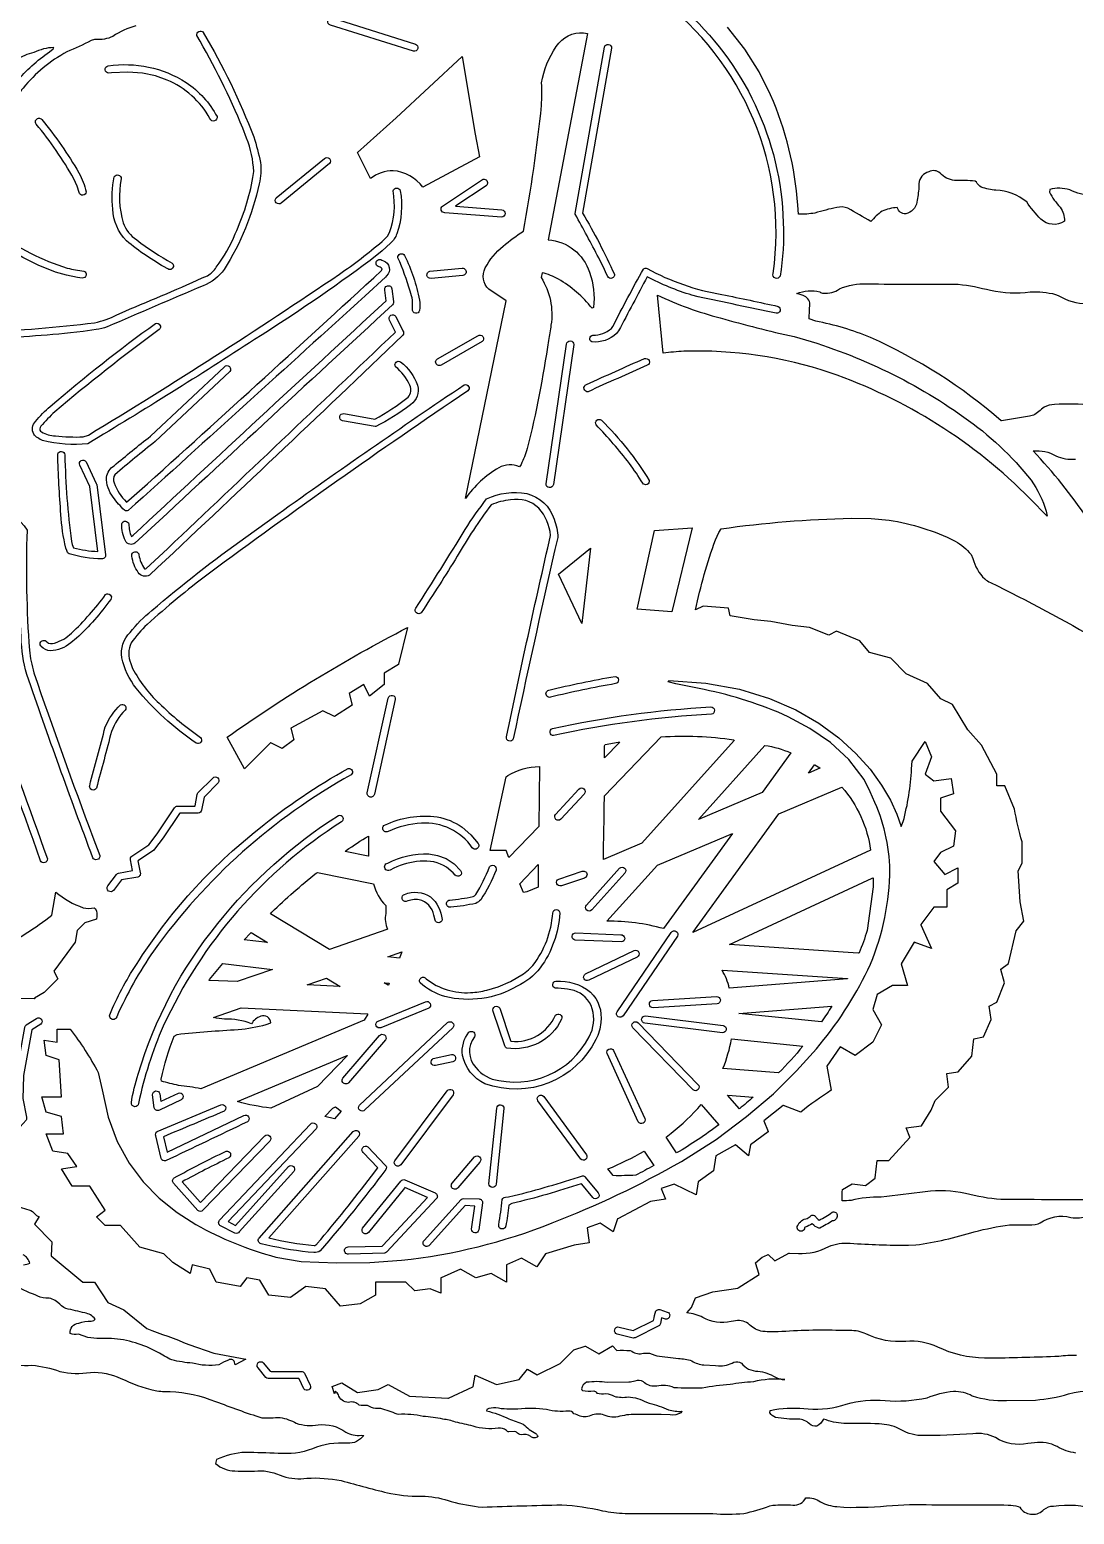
# Model space of a CAD drawing. Extents: x 1.1 to 38.4, y 1.6 to 45.1.
# Drawn here: x 20.02 to 29.03, y 1.59 to 14.4 of the extents above; entities that cross this region are included whole.
import ezdxf

# ---------------------------------------------------------------- set-up
doc = ezdxf.new("R2010")
doc.units = 0
doc.linetypes.add('0', pattern=[0])
doc.layers.add('1', color=7, linetype='0')

msp = doc.modelspace()

# ---------------------------------------------------------------- linework, layer by layer
at = {"layer": '1'}
for points in [[(25.646217, 14.589214, -0.208409), (26.518297, 12.737599, -0.05028), (26.489906, 12.277111, -0.986018), (26.430573, 12.298229, 0.275599), (25.434341, 14.680685, 0.041546), (24.967773, 14.977642, -0.822014), (25.00106, 15.029125, -0.061309)], [(23.343491, 14.276958, -0.919201), (23.328499, 14.216488), (22.612, 14.44241, -0.996588), (22.62455, 14.503796)], [(24.577858, 12.250347, 0.071907), (24.436234, 12.305004), (24.428268, 12.263195, -0.182819), (24.513786, 11.853347, -0.029195), (24.491798, 11.720654, -0.025518), (24.308689, 10.78698, -0.033581), (24.255959, 10.650066), (24.241646, 10.630795, 0.237163), (24.064346, 10.621532, 0.11433), (23.776054, 10.356197), (24.127098, 12.061993), (23.97657, 12.162365, -0.339487), (23.947144, 12.3466, -0.106973), (24.101768, 12.534496, -0.040112), (24.277275, 12.663937, 0.017771), (24.432526, 13.748857, 0.016337), (24.433029, 13.944012, -0.105806), (24.557503, 14.257427), (24.582443, 14.287167, -0.284541), (24.829605, 14.370235), (24.490448, 12.589626, -0.305245), (24.846029, 12.309565, -0.121831), (24.87957, 12.005962), (24.868309, 11.998943, 0.090574)], [(24.92556, 12.433987, 0.004304), (24.723465, 12.810116), (24.723122, 12.816006), (24.974724, 14.251568, -0.91472), (25.036461, 14.243496), (24.787064, 12.82037, -0.025523), (25.061317, 12.291882, -0.829914), (25.002968, 12.272717, 0.015683)], [(20.699158, 14.02795, -0.922674), (20.693405, 14.089931, -0.182109), (21.365746, 13.948343, -0.122168), (21.632347, 13.653194, -0.97719), (21.571762, 13.635998, 0.16734), (21.201324, 13.968441), (21.102356, 14.003506), (20.989769, 14.027431), (20.862984, 14.037365), (20.721443, 14.030361)], [(23.179085, 13.64175), (23.747452, 14.17207), (23.8591, 13.502209), (23.898003, 13.306408), (23.408714, 13.04295, 0.215787), (23.152969, 13.185705, 0.171698), (22.957062, 13.118206), (22.844147, 13.344036)], [(20.072403, 13.587704, -1), (20.120773, 13.627285, -0.039686), (20.440224, 13.168114, -0.065281), (20.504152, 13.003301, -0.87697), (20.442329, 12.999172), (20.425743, 13.05302), (20.397331, 13.115307, 0.046105)], [(22.558479, 13.290966, -0.998559), (22.602745, 13.246624), (22.186729, 12.906063, -0.93558), (22.14357, 12.951061)], [(20.805168, 13.115063, 0.116972), (20.822542, 12.736933, 0.16489), (20.939903, 12.589458, 0.041538), (21.245949, 12.389263, -1.03934), (21.200928, 12.343105, -0.048735), (20.850456, 12.581615, -0.181098), (20.732937, 12.854447, -0.078876), (20.745951, 13.131832, -0.83831)], [(23.691315, 12.878811), (24.088585, 12.84828, -0.963233), (24.086151, 12.78587), (23.597855, 12.823314, -0.741418), (23.578926, 12.880306), (23.914993, 13.104365, -1.036979), (23.954208, 13.055431), (23.693047, 12.881268)], [(20.106682, 10.969051, 0.456985), (20.117805, 10.931087, 0.109264), (20.237495, 10.897289, 0.041929), (20.478386, 10.889416), (20.522263, 10.903636, 0.012917), (22.688498, 12.293099, 0.022617), (23.056129, 12.573986), (23.102318, 12.621075), (23.121361, 12.651363, 0.128975), (23.151968, 13.011236, -0.79372), (23.213112, 13.013271, -0.12626), (23.184599, 12.640313, -0.096869), (23.12957, 12.560238), (23.056404, 12.49342), (22.954765, 12.411755, -0.018021), (21.957037, 11.728833, -0.008727), (20.517029, 10.829357, -0.089276), (20.127546, 10.857422, -0.132743), (20.050636, 10.913067, -0.31946), (20.066353, 11.022396, -0.046925), (20.194077, 11.152126, -0.021736), (21.101891, 11.867794, -0.85474), (21.13221, 11.814007, 0.017965), (20.232901, 11.104, 0.036052), (20.112919, 10.979958), (20.109667, 10.974581)], [(19.735672, 12.656078, 0.091265), (20.340601, 12.34581, 0.03411), (20.484009, 12.319438, -0.874436), (20.470024, 12.25906), (20.428589, 12.264187), (20.333084, 12.283077), (20.239746, 12.310177, -0.079741), (19.697495, 12.607175, -0.86152)], [(23.379692, 11.979244, -0.92953), (23.31823, 11.989742, 0.111967), (23.299561, 12.145168, 0.032861), (23.193008, 12.433544, -0.836516), (23.251198, 12.453548, -0.062236), (23.379377, 12.069913, -0.055482)], [(20.737556, 10.367886, -0.176931), (20.678253, 10.541058, -0.211717), (20.744324, 10.639615, -0.009873), (21.058571, 10.894176), (21.696472, 11.494548, -0.954572), (21.742546, 11.452389), (21.100121, 10.847439, 0.017563), (20.752151, 10.561825, 0.25874), (20.744789, 10.491528, 0.120937), (20.851601, 10.326519), (20.89599, 10.361778, 0.002869), (23.051058, 12.323814), (23.054853, 12.331628), (23.057198, 12.339993, 0.169018), (23.021873, 12.360119, -1.055815), (23.05423, 12.41502), (23.069122, 12.408778, -0.563211), (23.095467, 12.279125), (23.084616, 12.267436), (22.909752, 12.105205, -0.000594), (20.866608, 10.25256, -0.275841), (20.834633, 10.255337, -0.054001)], [(23.468079, 12.31834), (23.74794, 12.344035, -1.004786), (23.753296, 12.28175), (23.478806, 12.256787, -0.955901)], [(25.729721, 12.111843, -0.048559), (25.344124, 12.270306, 0.001657), (25.097301, 11.803073), (25.078667, 11.779949, -0.210901), (24.866316, 11.707607, -0.737277), (24.875015, 11.76672, 0.185257), (25.035019, 11.82481), (25.047966, 11.8419, -0.009999), (25.311127, 12.336818, -0.269312), (25.34269, 12.342022, 0.085325), (25.98793, 12.117886, -0.005198), (26.475006, 12.014356, -0.846491), (26.455641, 11.955857, 0.000601), (25.782652, 12.097384)], [(23.090704, 12.061768), (23.080391, 12.154888, -1.030208), (23.141777, 12.167721), (23.154121, 12.057232, -0.229379), (23.147537, 12.029374, 0.000379), (20.923943, 9.971112, -0.467932), (20.843658, 9.990871, -0.12801), (20.810089, 10.138561, -0.79317), (20.871185, 10.135571, 0.081472), (20.893173, 10.028301), (20.909166, 10.041689, -0.000836)], [(28.076385, 11.059536, -0.073978), (28.655373, 10.513951, -0.086023), (28.786629, 10.247066), (28.793724, 10.205379), (28.648628, 10.353924, 0.114245), (26.922535, 11.44242, 0.089019), (25.660522, 11.627776, 0.021328), (25.482224, 11.610424), (25.431786, 12.111843, 0.04641), (25.972794, 11.915462, 0.014952), (26.611862, 11.75404, -0.088486)], [(20.897697, 9.859951, -1.041751), (20.959236, 9.870846, 0.122189), (21.008139, 9.749766, 0.396299), (21.020645, 9.752329), (21.204954, 9.923699, 0.000778), (23.172836, 11.793127), (23.121643, 11.895535, -0.982305), (23.174988, 11.928249), (23.236931, 11.804745, -0.325712), (23.235867, 11.766638, -0.003042), (21.049948, 9.696138, -0.414307), (20.953445, 9.718227, -0.126481)], [(23.883247, 11.761517, -0.989879), (23.91967, 11.710552), (23.565834, 11.508175, -1.010837), (23.534836, 11.562405)], [(24.647926, 11.688656, -0.964549), (24.71032, 11.684841), (24.534286, 10.476376, -0.966829), (24.472328, 10.48428)], [(22.716118, 11.027752, -0.986995), (22.727295, 11.089245), (22.992897, 11.040951, 0.042085), (23.282627, 11.232777, 0.294059), (23.297295, 11.333599, 0.11666), (23.171928, 11.494122, -0.796104), (23.216042, 11.536098, -0.13897), (23.362806, 11.334183, -0.313048), (23.302223, 11.165966, -0.04459), (23.001457, 10.977184), (22.996719, 10.977032)], [(25.320984, 11.56457, -0.964662), (25.343925, 11.506495, 0.00529), (24.835846, 11.278697, -0.945463), (24.820229, 11.339549, -0.007041)], [(21.133377, 8.589703, 0.04211), (21.491119, 8.294139, -0.844027), (21.452324, 8.246273, -0.072444), (20.934584, 8.719059, -0.10818), (20.811005, 8.982228, -0.234029), (20.881834, 9.20178, -0.049262), (21.06884, 9.389858, -0.022129), (21.881166, 10.023987), (22.156139, 10.221984, -0.006335), (23.76561, 11.33884, -0.83826), (23.795631, 11.285126, 0.010565), (21.554884, 9.704461, 0.019706), (21.029745, 9.270365, 0.054424), (20.892275, 9.109875, 0.216938), (20.887405, 8.933102), (20.904167, 8.89082, 0.082865)], [(25.190048, 10.658779, 0.028948), (24.903084, 10.992321, -0.823927), (24.948921, 11.033108, -0.059131), (25.362143, 10.512077, -0.809261), (25.305611, 10.488811, 0.02689)], [(20.603958, 9.900616), (20.534035, 10.460064), (20.448288, 10.643795, -0.928625), (20.50267, 10.674252), (20.590706, 10.486416, -0.058638), (20.594574, 10.477047), (20.67071, 9.870556, -0.459745), (20.638809, 9.83543, -0.066104), (20.356564, 9.879173, -0.190781), (20.335266, 9.907024), (20.32724, 9.929272, -0.040151), (20.285797, 10.218959, -0.013391), (20.258018, 10.739407, -0.876883), (20.319679, 10.733243, 0.029183), (20.376883, 9.986832), (20.384026, 9.958944), (20.392761, 9.931515, 0.058037)], [(24.53997, 10.178844, -0.07731), (24.57383, 10.021053), (24.54826, 9.917381, 0.004408), (24.18856, 8.281658, -0.872247), (24.129, 8.298755, -0.00486), (24.510498, 10.038357, 0.16006), (24.409079, 10.273057, 0.237554), (24.16494, 10.345268, 0.075274), (23.99633, 10.302456, 0.027995), (23.70491, 9.858807, -0.009684), (23.392586, 9.369167, -0.823928), (23.346558, 9.409725, 0.007911), (23.773155, 10.089596, -0.021345), (23.958481, 10.353756, -0.15636), (24.304749, 10.399506, -0.262419)], [(19.928207, 10.074444, 0.306514), (19.605875, 10.18021, 0.096102), (19.391663, 10.086147, 0.036936), (19.55056, 8.899323, 0.046204), (19.609818, 8.743694), (19.678236, 8.57568, -0.007035), (20.169067, 7.247341, -0.826407), (20.109886, 7.231013, 0.009757), (19.566101, 8.68713, -0.077043), (19.465446, 8.994411, -0.033832), (19.329727, 10.112219, -0.158931), (19.33979, 10.12875, -0.149982), (19.709316, 10.253486, -0.258245), (19.99337, 10.083125, 0.026142), (20.013517, 9.048028, 0.03957), (20.052055, 8.853646, 0.007463), (20.562296, 7.432958), (20.620476, 7.27438, -0.854443), (20.561445, 7.2562, -0.00723), (19.99161, 8.83864, -0.063525), (19.942406, 9.158747, -0.023315), (19.930771, 10.070019)], [(20.116531, 9.078289, -1.117793), (20.163841, 9.118999, 0.279391), (20.231613, 9.109554, 0.122503), (20.376717, 9.195324, 0.04616), (20.671326, 9.528042, -0.825257), (20.716438, 9.486416, -0.049297), (20.419846, 9.150036), (20.371613, 9.111446, -0.162773), (20.193684, 9.043025, -0.19102)], [(22.772293, 8.674953), (22.797371, 8.574581), (22.646828, 8.474224), (22.546402, 8.524364), (22.270508, 8.373791), (22.295456, 8.273418), (22.195038, 8.198345), (22.095665, 8.248028), (22.094223, 8.247753), (21.870522, 8.024075), (21.868477, 8.023693), (21.719305, 8.297206, -0.03509), (23.275816, 9.242503), (23.19902, 8.926739), (23.197807, 8.925213), (23.073608, 8.850719), (23.073357, 8.750347), (22.948006, 8.649929), (22.897751, 8.750179)], [(25.83519, 8.707302), (25.591072, 8.757), (25.523743, 8.773602), (25.529205, 8.786358), (25.851158, 8.762875), (26.140465, 8.709957), (26.398476, 8.632046), (26.626549, 8.533459), (26.826019, 8.418591), (26.99823, 8.291805), (27.144539, 8.157452), (27.266289, 8.019924), (27.364845, 7.883556), (27.441536, 7.752728), (27.497711, 7.631832), (27.534462, 7.52615), (27.552025, 7.5686, 0.053934), (27.625248, 8.022719), (27.62854, 8.090588), (27.741394, 8.25993), (27.797829, 8.128399), (27.741531, 7.977993), (27.816513, 7.921444), (27.966698, 7.94006), (27.967354, 7.939236), (27.985954, 7.809032), (27.985458, 7.808193), (27.873856, 7.771008), (27.873154, 7.770336), (27.873154, 7.658749), (27.87352, 7.657391), (28.004837, 7.488308), (27.985924, 7.356777), (27.873123, 7.30032), (27.816719, 7.225094), (27.910774, 7.112209), (28.023666, 7.168652), (28.023674, 7.036968), (27.929657, 6.980541), (27.929596, 6.830181), (27.816933, 6.829983), (27.704147, 6.679897), (27.704506, 6.677914), (27.797485, 6.473354), (27.797012, 6.47279), (27.648209, 6.528606), (27.646858, 6.528103), (27.535271, 6.342098), (27.534637, 6.340145), (27.590614, 6.152569), (27.459007, 6.152477), (27.327454, 6.077221), (27.289871, 5.945568), (27.365105, 5.8139), (27.289848, 5.663357), (27.139351, 5.550503), (27.007683, 5.625713), (26.894829, 5.45657), (26.932281, 5.249783, 0.024917), (26.667969, 5.061626), (26.519157, 5.117413), (26.517563, 5.117062), (26.350159, 4.986874), (26.349182, 4.985668), (26.386368, 4.892696), (26.386299, 4.891628), (26.236122, 4.778851), (26.217224, 4.685024), (26.10437, 4.778973), (25.935097, 4.684917), (25.916275, 4.553265), (25.784576, 4.459148), (25.765762, 4.346294), (25.577751, 4.440258), (25.464867, 4.402767), (25.502235, 4.308849), (25.371063, 4.289867), (25.089684, 4.139965), (25.088158, 4.138668), (25.050972, 4.027081), (25.050293, 4.026699), (24.937515, 4.101528), (24.824982, 4.063763), (24.843605, 3.932262), (24.713837, 3.913738), (24.467422, 3.838207), (24.392166, 3.725338), (24.260468, 3.800579), (24.128784, 3.744152), (24.128754, 3.593716), (23.997208, 3.668774), (23.865601, 3.631313), (23.734024, 3.706264), (23.732361, 3.705929), (23.564987, 3.631557), (23.56427, 3.630474), (23.56427, 3.500271), (23.56385, 3.499691), (23.470863, 3.536907), (23.33831, 3.518536), (23.26284, 3.593624), (22.999794, 3.593517), (22.999756, 3.480694), (22.868073, 3.405453), (22.69873, 3.386623), (22.567032, 3.537151), (22.397751, 3.555965), (22.26609, 3.462002), (22.078125, 3.480694), (22.002739, 3.612087), (21.890045, 3.631161), (21.889267, 3.630749), (21.833473, 3.556347), (21.832138, 3.556179), (21.627548, 3.59338), (21.626007, 3.594051), (21.569351, 3.7066), (21.419212, 3.743984), (21.400269, 3.668957), (21.249863, 3.762997), (21.174606, 3.838223), (20.967651, 3.89468), (20.798317, 4.082821), (20.666634, 4.082836), (20.591393, 4.158031), (20.666496, 4.214458), (20.535179, 4.421062), (20.533539, 4.42152), (20.384842, 4.42152), (20.383682, 4.422619), (20.290688, 4.571392), (20.291016, 4.572155), (20.421227, 4.59074), (20.421654, 4.591351), (20.346313, 4.703808), (20.214897, 4.722897), (20.158768, 4.873119), (20.309074, 4.873211), (20.29023, 5.023647), (20.158562, 5.061275), (20.120934, 5.192974), (20.290245, 5.192974), (20.271477, 5.512676), (20.158691, 5.550442), (20.139786, 5.681942), (20.252342, 5.663403), (20.252647, 5.775845), (20.253357, 5.776287), (20.36496, 5.776272), (20.366104, 5.7756, -0.04471), (20.607727, 5.401638), (20.641747, 5.253521), (20.692963, 5.01733), (20.771194, 4.807339), (20.8731, 4.621807), (20.995354, 4.459042), (21.134605, 4.317242), (21.287521, 4.194729), (21.450752, 4.089764, 0.061683), (22.140106, 3.810558), (22.359245, 3.772945), (22.662605, 3.76025), (22.950043, 3.764339), (23.222992, 3.783855, 0.069919), (24.524139, 4.10554, 0.036985), (25.639252, 4.635052), (25.937767, 4.82597), (26.201637, 5.022121), (26.432663, 5.220058), (26.632652, 5.416286), (26.803398, 5.607388, 0.063279), (27.248331, 6.290224, 0.097229), (27.437174, 7.105143, 0.105762), (27.308662, 7.734234), (27.268837, 7.826107), (27.216385, 7.930569), (27.083832, 8.103848), (26.925446, 8.250484), (26.748405, 8.372906), (26.559921, 8.473553, 0.055915)], [(24.508774, 8.641689, -1.000626), (24.493835, 8.702374, -0.019203), (25.067581, 8.820982, -0.876765), (25.070129, 8.75906, 0.017125)], [(23.170563, 8.621136), (22.990067, 7.804012, -0.99052), (22.928909, 7.816891), (23.109428, 8.633999, -0.970166)], [(20.721848, 8.347378, -0.003995), (20.591568, 7.856609, -0.85463), (20.533831, 7.878428, -0.000717), (20.668625, 8.385494, -0.104589), (20.79998, 8.576733, -0.8396), (20.839012, 8.529125, 0.10559)], [(25.891495, 8.55763, -0.937522), (25.898117, 8.495586, 0.040375), (24.536003, 8.310557, -0.81641), (24.525932, 8.370999, -0.040838)], [(26.093666, 8.268887), (25.297745, 7.38081), (24.967239, 7.241344), (24.965601, 7.2458, 0.001335), (24.974962, 7.79147), (25.463036, 8.299892, -0.053479), (26.090607, 8.274639)], [(25.107941, 8.255016), (24.976669, 8.118252), (24.976868, 8.223003), (24.982025, 8.23283, -0.022235)], [(26.583282, 8.161648), (26.334778, 7.818447), (25.78656, 7.587109), (25.78511, 7.587383), (26.357994, 8.226559, -0.064792)], [(20.739716, 6.974895, -0.993756), (20.689964, 7.012707), (20.765228, 7.113064, -0.16138), (20.781555, 7.12434), (20.903732, 7.144909), (20.885048, 7.238628, -0.297595), (20.897652, 7.270382), (21.044113, 7.368038), (21.115753, 7.463345), (21.265457, 7.687862, -0.247908), (21.290764, 7.702587), (21.441154, 7.702618), (21.442558, 7.705303), (21.461952, 7.802242, -0.123081), (21.468239, 7.816219), (21.594872, 7.943157, -0.972472), (21.642555, 7.902706), (21.523239, 7.783108), (21.521187, 7.77972), (21.498672, 7.667126, -0.341378), (21.471169, 7.640316), (21.311951, 7.640118), (21.307388, 7.638088), (21.167427, 7.428158), (21.093231, 7.329159), (21.0868, 7.321697), (20.954651, 7.233288), (20.9505, 7.230068), (20.970695, 7.129131, -0.424585), (20.948868, 7.08923), (20.807663, 7.065456)], [(20.766861, 5.88377, -1.004192), (20.706337, 5.900188, -0.046605), (20.936481, 6.334798, -0.084442), (21.992323, 7.506403, -0.04287), (22.763702, 8.02743, -0.797148), (22.789474, 7.972225, 0.110771), (21.084909, 6.451037, 0.046215)], [(24.407967, 7.52586), (24.151512, 7.258739), (24.126595, 7.318935), (23.989304, 7.318966), (24.125999, 7.953976), (24.140976, 7.966259, -0.131102), (24.414162, 8.043209)], [(24.754501, 7.849346, -0.98426), (24.799759, 7.80624), (24.598625, 7.588389, -0.946181), (24.55249, 7.630428)], [(26.480209, 7.63554), (27.024315, 7.86517, -0.145572), (27.271729, 7.321301), (25.737976, 6.610561)], [(20.955803, 5.136211, -0.982755), (20.893417, 5.14082, -0.041062), (20.953276, 5.389608, -0.099542), (21.638935, 6.687981, -0.082969), (22.681229, 7.62225, -0.835176), (22.707092, 7.566449, 0.144686), (21.168697, 5.801876, 0.054068)], [(23.108246, 7.48341, -1.016982), (23.07856, 7.538418, -0.144848), (23.531603, 7.609006, -0.110092), (23.746178, 7.520275), (23.823601, 7.453487), (23.885674, 7.378201, -0.975014), (23.834953, 7.341717, 0.268858), (23.396149, 7.553533, 0.101104)], [(22.747635, 7.318645, -0.019898), (22.938698, 7.443996), (22.938698, 7.27), (22.936264, 7.269955), (22.737946, 7.309628)], [(26.080025, 7.466656), (25.484566, 6.644375, 0.073658), (24.99691, 6.707928), (25.431725, 7.19305)], [(23.157509, 7.166088), (23.124969, 7.150035, -1.192289), (23.105438, 7.210217, -0.124717), (23.459366, 7.289165), (23.534637, 7.276745), (23.608551, 7.249081), (23.678711, 7.203152), (23.734451, 7.14642, -0.960759), (23.686737, 7.106106), (23.670204, 7.125179), (23.612404, 7.17445, 0.174678), (23.383749, 7.22548, 0.097165)], [(23.648857, 6.829601, -1.039032), (23.639984, 6.891552, 0.026509), (23.841423, 6.920956), (23.853966, 6.926403), (23.865059, 6.939129, 0.047728), (23.983231, 7.176891, -0.899949), (24.039368, 7.150204, -0.062418), (23.907137, 6.894012, -0.086911), (23.865486, 6.862804, -0.033114)], [(22.498779, 7.127941), (22.98204, 7.031292, 0.135437), (23.088753, 6.843792), (23.088753, 6.775616, 0.158263), (23.102867, 6.639233), (23.097771, 6.636181), (22.602547, 6.463924), (22.093361, 6.772411), (22.1045, 6.787121, -0.021452), (22.487434, 7.122676)], [(24.78257, 7.139828, -1.016771), (24.803345, 7.080883), (24.603088, 7.01414, -0.946902), (24.580544, 7.072353)], [(25.105377, 7.166546, -0.960269), (25.1502, 7.123074), (24.866158, 6.80563, -0.991705), (24.820419, 6.848217)], [(27.165039, 6.433025), (26.053711, 6.508816), (27.285362, 7.079571), (27.292656, 7.082027), (27.292938, 7.005657), (27.24115, 6.627895, -0.02032), (27.17247, 6.434719)], [(23.377106, 6.894253, 0.123897), (23.264336, 6.879622, -0.930636), (23.250717, 6.940594, -0.242104), (23.475159, 6.919323, -0.198408), (23.574013, 6.722652, -0.799627), (23.513229, 6.717815), (23.503494, 6.760784, 0.298914)], [(24.528877, 6.778988, -0.941101), (24.591255, 6.779003, -0.140738), (24.420816, 6.305579, -0.119825), (24.221535, 6.148876, -0.197979), (23.597326, 6.058925, -0.105465), (23.383781, 6.176083, -0.990003), (23.436905, 6.211361, 0.187133), (23.820307, 6.092988, 0.052753), (23.961029, 6.1134), (24.058907, 6.143398), (24.164154, 6.189312), (24.276535, 6.253292), (24.319649, 6.287777), (24.357803, 6.327251, 0.147591)], [(25.117065, 6.591717, -0.969565), (25.12188, 6.529278), (24.723732, 6.545938, -0.977614), (24.728424, 6.608273)], [(25.55162, 6.611874, -0.922669), (25.60508, 6.579906), (25.135353, 5.891552, -0.962213), (25.08374, 5.926693)], [(25.256836, 6.398678), (24.840324, 6.198758, -0.96305), (24.81115, 6.253963), (25.232285, 6.456126, -0.967414)], [(21.683311, 6.342832), (22.109955, 6.292309), (21.807381, 6.186993), (21.563683, 6.198315), (21.567406, 6.204449, -0.009674)], [(27.071236, 6.2113), (26.05188, 6.132, 0.087494), (25.989456, 6.285076), (25.992851, 6.28735), (27.072464, 6.213665)], [(24.94281, 5.834713, -0.111376), (24.900436, 5.687298, -0.382299), (23.943079, 5.306427, -0.236482), (23.750446, 5.550446, -0.203513), (23.805847, 5.750317, -0.866938), (23.852821, 5.709927, 0.368573), (23.865456, 5.446087, 0.198111), (24.064049, 5.333711, 0.361505), (24.868195, 5.769711, 0.199436), (24.846968, 6.008199, 0.230495), (24.656349, 6.120772, 0.038431), (24.549042, 6.130992, -0.766556), (24.554924, 6.191051, -0.186885), (24.853695, 6.097338, -0.2426)], [(25.390259, 6.024593), (25.94194, 6.058055, -0.96369), (25.947983, 5.995876), (25.395905, 5.962353, -0.98088)], [(22.009865, 5.889431, 0.18506), (21.93045, 5.823925, 0.093658), (21.698166, 5.86411, -0.027028), (21.60199, 5.877178), (21.839455, 5.959835), (22.931274, 5.908566), (22.934822, 5.907085), (22.901657, 5.854855), (21.492432, 5.26231, 0.016657), (21.300072, 5.292004, -0.020502), (21.152771, 5.329082), (21.15107, 5.346661, -0.047816), (21.263206, 5.715954), (21.288506, 5.731869, -0.013694), (21.814526, 5.773845, 0.037227), (22.05732, 5.816525), (22.095528, 5.831539, 0.52462)], [(23.021996, 5.847103), (23.431236, 6.014126, -0.936299), (23.458549, 5.958065), (23.045815, 5.789333, -0.977542)], [(24.071342, 5.957134), (24.164505, 5.678493), (24.168556, 5.672023, 0.323553), (24.552807, 5.896932, -0.863812), (24.605423, 5.864452, -0.3349), (24.131931, 5.613891, -0.167253), (24.114189, 5.631939), (24.014572, 5.930569, -0.984065)], [(26.847748, 5.841183), (26.133484, 5.912594), (26.936707, 5.974834, -0.012616)], [(19.93428, 4.933025), (19.905756, 4.803097, -0.946093), (19.844162, 4.813122), (19.873817, 4.949108), (19.875666, 4.957656, -0.054579), (19.924873, 5.018703), (19.893646, 5.171093, -0.00478), (19.899696, 5.376979), (19.974487, 5.789974, -0.212883), (19.98674, 5.814129), (20.074295, 5.869227, -0.96601), (20.111366, 5.818935), (20.03447, 5.770519), (19.963005, 5.377483), (19.962006, 5.369915), (19.956001, 5.177685), (19.988785, 5.018215, -0.216569), (19.984528, 4.992428), (19.935249, 4.935406)], [(22.908325, 5.081066, -0.986335), (22.860474, 5.121548), (23.622192, 5.833385, -0.955382), (23.666031, 5.788937)], [(25.741226, 5.25198), (25.221161, 5.788373, -0.979289), (25.265121, 5.832806), (25.780663, 5.300671, -0.980745)], [(25.993828, 5.745541), (25.323105, 5.829128, -0.989064), (25.330162, 5.891216), (25.9991, 5.807599, -0.919437)], [(22.766685, 5.314831, -1.005938), (22.719162, 5.355419), (23.035042, 5.721188, -0.94758), (23.086029, 5.685146)], [(26.476532, 5.398998), (25.997726, 5.437557, 0.050309), (26.071312, 5.692623), (26.687172, 5.631008, -0.024879)], [(22.75808, 5.549862), (22.499725, 5.282497), (22.096336, 5.095211, -0.039145), (21.810249, 5.15176), (22.75621, 5.549496)], [(23.655342, 5.557659, -0.962662), (23.66655, 5.496227), (23.516747, 5.462916, -0.930391), (23.498413, 5.522503)], [(24.997635, 5.565685, -0.934098), (25.054352, 5.591625), (25.32235, 5.005567, -0.926345), (25.267143, 4.97662)], [(23.217247, 4.606762, -0.912475), (23.165489, 4.641323), (23.617874, 5.245068, -0.974703), (23.669228, 5.209484)], [(21.076866, 5.210201, -0.952799), (21.138802, 5.218029), (21.146957, 5.15382), (21.151436, 5.155285), (21.298744, 5.225506, -0.943432), (21.322113, 5.167629), (21.135078, 5.078197, -0.482363), (21.091003, 5.099377)], [(21.103775, 4.855053, -0.365889), (21.117218, 4.893993), (21.664619, 5.124324, -0.928253), (21.692965, 5.068814, -0.000704), (21.169703, 4.848531), (21.202293, 4.715054), (21.863945, 5.031734, -0.928436), (21.894939, 4.977676, -0.001617), (21.187393, 4.639645, -0.380105), (21.151405, 4.660397)], [(24.400658, 5.159298, -0.955366), (24.451019, 5.196209), (24.819862, 4.693127, -0.902596), (24.771004, 4.654705)], [(25.549942, 4.879726, 0.056706), (25.808891, 5.127026), (25.962578, 4.952389, -0.029501), (25.597214, 4.70863), (25.506332, 4.846188)], [(26.039932, 5.208355), (26.25914, 5.190701, -0.012085), (26.140747, 5.090618), (26.03727, 5.208187)], [(24.107796, 5.092129), (24.04097, 4.439846, -0.946508), (23.97863, 4.44276), (24.045326, 5.095028, -0.988261)], [(21.663567, 4.0798, -0.478898), (21.653358, 4.127438), (22.438927, 4.9568, -0.971639), (22.487839, 4.917858), (21.72905, 4.116573), (21.729607, 4.11581), (21.791031, 4.083706), (22.248093, 4.590466, -0.96179), (22.294495, 4.548641), (21.824425, 4.02705, -0.340457), (21.787354, 4.015377)], [(22.012604, 3.924984, -0.541601), (21.994797, 3.974224), (22.807404, 4.89349, -0.93406), (22.854744, 4.852871), (22.079132, 3.975399, 0.035588), (22.470091, 3.909101, 0.2189), (22.497658, 3.927181, 0.013315), (22.964722, 4.507577), (23.020439, 4.58012), (22.893661, 4.712444, -0.975406), (22.934082, 4.760235), (23.08416, 4.603971, -0.347277), (23.089424, 4.565502, -0.016888), (22.52282, 3.864819, -0.212914), (22.467369, 3.848843), (22.419853, 3.851803, -0.029085)], [(21.25753, 4.447277, -0.444138), (21.262009, 4.493465, -0.010363), (21.71048, 4.724316, -0.881821), (21.73381, 4.666835, 0.007817), (21.330584, 4.459316), (21.486816, 4.284481), (21.489861, 4.282284), (22.043777, 4.85548, -0.954743), (22.088028, 4.811413), (21.51088, 4.214092, -0.404556), (21.467468, 4.212612)], [(23.709373, 4.40704, -1.019278), (23.660988, 4.446636), (23.854691, 4.673824, -0.973412), (23.899506, 4.63023)], [(25.003578, 4.570324, 0.03424), (25.316879, 4.724636), (25.399796, 4.599133, -0.004714), (25.244484, 4.516247, -0.018996), (25.050896, 4.512966)], [(24.124496, 4.078503, -1.005783), (24.062881, 4.089016, 0.017836), (24.092773, 4.306316, -0.298674), (24.120094, 4.326962), (24.147011, 4.329937), (24.196846, 4.339994, 0.014649), (24.786407, 4.510615, -0.211116), (24.809723, 4.500637), (24.921646, 4.365064, -0.974955), (24.874557, 4.324032), (24.778717, 4.44009), (24.773666, 4.442318, -0.021176), (24.176468, 4.271954), (24.150398, 4.256603, -0.014608)], [(22.767586, 3.834972, -1.040649), (22.763077, 3.897381), (23.057693, 3.905376), (23.062317, 3.90852), (23.449364, 4.32362), (23.254059, 4.409191), (23.250305, 4.406063), (22.938347, 4.021633, -0.92972), (22.887863, 4.058193), (23.218887, 4.466503, -0.321008), (23.253593, 4.477474), (23.514458, 4.363293, -0.487379), (23.527328, 4.315807), (23.095627, 3.852612, -0.172579), (23.076866, 3.843487)], [(23.856995, 4.25024), (23.774574, 4.253704), (23.465088, 3.912747, -1.022031), (23.418488, 3.954372), (23.73806, 4.306469, -0.188626), (23.758202, 4.316647), (23.89299, 4.311261, -0.429016), (23.924294, 4.278423), (23.89045, 4.045834, -0.947293), (23.828255, 4.051128)], [(26.983864, 4.167782, -0.414863), (26.942535, 4.122585, -0.02222), (26.832232, 4.060111), (26.82411, 4.059946, -0.100832), (26.768005, 4.096004, -0.03602), (26.70694, 4.068813), (26.702087, 4.064144, -1.303928), (26.642262, 4.082463, -0.267391), (26.724541, 4.143497, 0.117278), (26.757813, 4.168102, -0.445128), (26.801519, 4.152853, 0.09902), (26.827309, 4.129711, 0.062081), (26.939278, 4.197248, -0.563788)], [(25.085518, 3.145718, -0.983654), (25.100685, 3.206356), (25.22319, 3.175716), (25.398941, 3.263515, -0.045621), (25.418945, 3.345043, -0.302317), (25.451683, 3.356182), (25.515656, 3.335857, -0.944222), (25.501884, 3.275005), (25.468292, 3.285351), (25.467369, 3.284969), (25.457993, 3.238033, -0.215923), (25.443916, 3.21632), (25.240425, 3.114361, -0.142602), (25.222977, 3.111568)], [(25.727661, 2.914196, 0.112001), (25.833183, 2.87875), (25.932106, 2.873425), (25.957893, 2.871946, 0.140711), (26.092432, 2.903018, -0.213797), (26.156395, 2.895641, 0.240917), (26.298815, 2.825565, -0.106941), (26.450249, 2.773296, 0.099971), (26.530151, 2.75227, 0.094354), (26.260612, 2.732662, 0.03628), (26.058624, 2.709835, 0.036203), (25.819168, 2.677761, -0.01381), (25.575821, 2.682201, 0.164997), (25.426428, 2.696485), (25.40983, 2.695416, -0.201988), (25.311176, 2.732844, 0.24904), (25.237846, 2.738018, -0.039952), (25.186714, 2.729015), (24.998108, 2.728878, 0.065868), (24.821472, 2.729334, 0.297224), (24.777718, 2.67152), (24.780502, 2.664242), (24.786308, 2.659588, 0.094676), (24.882065, 2.654781, -0.252404), (24.909653, 2.635586, 0.10218), (24.987686, 2.631542, -0.119319), (25.058273, 2.608578, 0.103032), (25.180283, 2.603451, -0.113168), (25.337326, 2.557781), (25.361649, 2.548611, -0.039878), (25.528625, 2.492901, 0.098718), (25.642921, 2.478939), (25.637169, 2.467083, -0.166093), (25.540802, 2.447704), (25.464676, 2.452648), (25.245667, 2.452557, 0.07072), (25.089191, 2.430789, -0.142854), (24.958351, 2.450771, 0.16472), (24.843788, 2.436443, -0.190655), (24.740128, 2.448132), (24.72538, 2.453167), (24.710571, 2.458035, 0.317433), (24.665237, 2.481045, -0.085291), (24.475647, 2.493389, 0.059818), (24.228096, 2.497677, -0.054706), (24.037836, 2.508193, 0.118827), (23.960091, 2.495083), (23.957909, 2.482647, -0.054454), (24.149742, 2.413723, -0.027234), (24.274719, 2.366772, 0.065748), (24.383501, 2.286656, -0.11784), (24.399567, 2.262539, -0.457649), (24.339523, 2.262709, 0.204723), (24.255852, 2.276028, -0.187628), (24.215721, 2.298916), (24.209488, 2.301754), (24.202896, 2.303616), (24.150894, 2.300884, -0.172458), (24.129694, 2.314187, 0.204799), (24.059479, 2.332485, -0.115424), (23.842339, 2.350754, 0.014714), (23.690048, 2.384869, 0.075378), (23.58033, 2.410763, 0.044231), (23.41069, 2.434765, 0.063298), (23.198448, 2.452251), (23.187614, 2.454464, 0.022188), (23.045326, 2.504147), (23.001007, 2.501751, -0.044358), (22.929901, 2.52766, -0.025222), (22.859856, 2.531094, 0.277492), (22.766981, 2.556145, -0.340318), (22.679161, 2.622395, 0.084475), (22.654747, 2.650738), (22.652481, 2.648983), (22.647102, 2.629406), (22.646469, 2.629589), (22.626343, 2.691753), (22.627029, 2.692806), (22.707993, 2.725185), (22.710205, 2.725323), (22.843216, 2.642483), (23.023193, 2.666042), (23.109581, 2.709118), (23.292572, 2.60931), (23.623276, 2.590893), (23.628967, 2.592495), (23.840622, 2.69125), (23.843346, 2.693432), (23.859528, 2.790569), (23.860741, 2.79208), (24.043541, 2.709194), (24.240013, 2.753872), (24.309959, 2.842434), (24.39312, 2.792614), (24.592026, 2.891827), (24.59523, 2.894329), (24.708626, 3.007717), (24.711021, 3.009502), (24.808121, 3.041897), (24.810646, 3.042278), (24.92701, 2.975948), (25.043564, 3.042568), (25.080475, 3.004787, -0.048702), (25.196426, 3.002407), (25.210884, 2.997311, 0.222841), (25.311745, 2.98045, -0.152353), (25.410362, 2.96339), (25.426325, 2.958698, -0.005271), (25.614592, 2.933226, -0.102723)], [(22.436592, 2.7048, -0.931404), (22.382599, 2.673641), (22.341171, 2.758358), (22.338928, 2.761242), (22.074684, 2.761257, -0.195866), (22.053192, 2.771053), (21.985985, 2.854885, -0.983049), (22.031776, 2.897488), (22.090637, 2.824139), (22.09848, 2.823727), (22.358482, 2.823727, -0.287492), (22.387123, 2.80682)]]:
    msp.add_lwpolyline(points, format="xyb", close=True, dxfattribs=at)
for points in [[(19.607086, 11.796047, 0.023686), (20.57666, 11.874248, 0.07591), (20.768768, 11.942867), (20.83963, 11.974377, 0.008787), (21.54937, 12.279935, 0.133546), (21.626083, 12.353941, 0.067302), (21.789673, 12.641369, 0.060574), (21.942741, 13.126537), (21.949074, 13.179867, 0.085026), (21.887207, 13.465725), (21.854828, 13.552547, 0.032581), (21.459221, 14.351406, -0.838286), (21.514297, 14.378857, -0.041654), (21.949217, 13.477695, -0.036514), (22.006195, 13.256161, -0.111499), (21.994913, 13.072975, -0.091347), (21.693293, 12.334219, -0.153116), (21.5119, 12.193543, 0.002152), (20.685623, 11.837862, -0.053433), (20.588593, 11.814831), (20.478512, 11.798965), (20.368139, 11.785279, -0.017086), (19.560331, 11.733393, -0.111638)], [(20.93261, 14.436016, 0.075914), (20.733229, 14.34549, -0.146692), (20.58601, 14.318951, 0.090573), (20.546021, 14.309734, -0.023062), (20.336945, 14.211147, 0.098634), (19.960569, 13.899117, 0.042145), (19.859642, 13.763485, -0.054233), (19.794861, 13.697857, -0.189812), (19.901833, 13.952648, -0.064698), (20.186813, 14.211407), (20.218918, 14.236767), (20.224335, 14.248653, 0.109894), (20.051506, 14.205318, 0.08765), (19.901176, 14.1432), (19.82943, 14.121273, 0.168356), (19.658699, 14.008678, -0.096122), (19.586525, 13.952053), (19.572807, 13.960445, -0.208917), (19.59288, 14.088528, -0.031901), (19.717125, 14.264431, -0.153086), (19.755035, 14.341152), (19.765152, 14.347134, 0.158589), (19.855728, 14.39319, -0.024451), (19.927452, 14.470974)], [(29.17968, 12.968029, -0.075171), (28.989113, 13.019375, 0.16033), (28.816696, 13.023083), (28.813797, 13.000973, 0.067829), (28.907278, 12.871128, -0.169693), (28.942848, 12.750042, -0.356476), (28.740791, 12.768093, -0.046958), (28.61776, 12.916836, 0.161151), (28.353065, 13.016949, -0.071857), (28.226212, 13.044552, -0.147333), (28.18383, 13.087872), (28.173645, 13.095394, 0.036614), (27.994234, 13.101572, -0.181877), (27.870567, 13.165752, 0.298022), (27.774452, 13.177044, 0.337026), (27.68869, 13.073772), (27.687723, 13.042169, -0.014861), (27.671532, 12.914409, -0.290668), (27.573839, 12.813457, -0.36307), (27.501427, 12.868282, 0.080706), (27.370483, 12.836529, 0.077354), (27.273994, 12.746318, 0.0096), (27.074667, 12.863131, 0.137035), (26.978958, 12.869122, 0.017305), (26.790901, 12.820705, -0.052821), (26.650253, 12.810101), (26.642883, 12.887875, 0.085189), (26.408737, 13.840511), (26.308502, 14.038937), (26.185287, 14.234341), (26.03688, 14.424297)], [(29.183331, 11.163055, 0.031667), (28.857033, 11.169193, 0.085275), (28.767548, 11.145763, -0.045434), (28.676159, 11.074993, -0.009056), (28.400688, 11.026058), (28.397377, 11.028286, 0.073272), (27.270998, 11.746196, 0.052511), (26.797501, 11.887295), (26.742317, 11.908688, -0.028125), (26.748177, 12.031979, 0.311836), (26.689697, 12.108044), (26.665024, 12.117947), (26.634575, 12.12701, -0.147647), (26.833216, 12.140242, 0.154646), (26.863424, 12.129485, 0.177765), (27.001991, 12.165462, -0.121976), (27.239731, 12.209806, 0.004386), (28.027641, 12.206127, -0.037811), (28.3069, 12.1535, 0.080737), (28.647234, 12.139138, -0.07616), (28.866898, 12.118893), (28.889992, 12.109753, 0.139063), (29.139595, 12.038692, 0.015538)], [(29.511482, 9.528423, 0.081422), (28.674644, 10.767117, -0.162003), (28.869507, 10.725201, 0.133834), (29.038475, 10.697201, -0.088009)], [(29.578161, 4.305248, -0.006426), (28.55368, 4.307537), (28.395767, 4.306683, -0.046929), (28.090805, 4.35957, 0.088129), (27.743416, 4.373013, -0.007579), (27.363029, 4.328243, 0.065178), (27.102907, 4.298969, -0.045951), (27.025421, 4.296642, -0.023357), (27.02755, 4.393002), (27.110931, 4.443005), (27.227722, 4.426418), (27.310135, 4.492352), (27.31102, 4.493511), (27.32753, 4.642117), (27.328209, 4.643093), (27.427277, 4.643093), (27.610718, 4.842754), (27.610634, 4.844189), (27.577751, 4.926449), (27.71109, 4.943172), (27.794464, 5.07655), (27.827934, 5.16003), (27.944466, 5.276897), (27.927963, 5.392452), (27.928345, 5.393414), (28.027405, 5.409924), (28.144302, 5.543041), (28.161224, 5.693264), (28.244606, 5.710094), (28.311287, 5.860134), (28.29467, 5.976864), (28.361443, 6.010525), (28.427849, 6.177395), (28.394836, 6.292995), (28.395134, 6.293972), (28.461136, 6.343472), (28.527939, 6.626675), (28.594711, 6.710384), (28.561371, 6.877102), (28.544724, 7.143932), (28.578041, 7.210903), (28.577858, 7.394695, -0.02083), (28.511406, 7.67709), (28.428131, 7.877102), (28.361336, 7.877422), (28.361305, 7.977459), (28.227882, 8.227596), (28.111038, 8.361217), (27.977539, 8.577831), (27.878502, 8.627346), (27.761581, 8.760509), (27.578102, 8.84425), (27.444435, 8.977718), (27.260956, 9.027813), (27.177567, 9.12785), (26.977463, 9.211178), (26.910408, 9.178005), (26.743408, 9.24461), (26.594788, 9.261135), (26.411133, 9.29446), (26.265686, 9.31068), (26.060585, 9.344585), (26.043892, 9.411251), (25.827103, 9.427929), (25.761299, 9.395), (25.760704, 9.395672, -0.033601), (25.932556, 10.000698), (25.960663, 10.064342), (25.981491, 10.095455, -0.028782), (27.104561, 10.186672), (27.276527, 10.183498), (27.430145, 10.171108, -0.075327), (28.000422, 9.98994, -0.096786), (28.137581, 9.872738), (28.153152, 9.838497, 0.13332), (28.255854, 9.662165, 0.055124), (28.304985, 9.631223, -0.02134), (29.247581, 9.125729)], [(19.752403, 6.466183, 0.036699), (20.208679, 6.760433), (20.242027, 6.960461, 0.092938), (20.477816, 6.825455, 0.128637), (20.571297, 6.82542), (20.582413, 6.818676, -0.188896), (20.592155, 6.727154), (20.492332, 6.693829), (20.425659, 6.62727), (20.408836, 6.527554), (20.225502, 6.276638), (20.258354, 6.210934), (20.258347, 6.209927), (20.141853, 6.093456), (20.05864, 6.04353), (20.059738, 6.038006), (19.932297, 6.040218, 0.058545)], [(19.875648, 4.255779, -0.031718), (20.026329, 4.211086, -0.08699), (20.075159, 4.167871, 0.105122), (20.096573, 4.160381), (20.058701, 4.093014), (20.208649, 3.942425), (20.20063, 3.820156), (20.47403, 3.593914), (20.476288, 3.592739), (20.575546, 3.592617), (20.689713, 3.418972), (20.828629, 3.355373), (21.02562, 3.192608, -0.008896), (21.389191, 3.056179), (21.605385, 2.979763), (21.881233, 2.929287), (21.790283, 2.880733), (21.78437, 2.903988, 0.459996), (21.730057, 2.921566, 0.040042), (21.646637, 2.880306, -0.09987), (21.421303, 2.89381, -0.038219), (21.242531, 2.921947, -0.040319), (21.120308, 2.989697, 0.105502), (20.722717, 3.108059, -0.046016), (20.517998, 3.115261), (20.437103, 3.143795, -0.171752), (20.364044, 3.150234, -0.40168), (20.439512, 3.240786, -0.064474), (20.546776, 3.257809), (20.570923, 3.262234), (20.580002, 3.274548, 0.205775), (20.491264, 3.327663, 0.001156), (20.329214, 3.365631, -0.100101), (20.259651, 3.418468, 0.192783), (20.154938, 3.456676, -0.117703), (20.064262, 3.48341, -0.042999), (19.872265, 3.572672, -0.172758)], [(29.047928, 2.961605, 0.035352), (28.895897, 2.952343, -0.005329), (28.324974, 2.936779), (28.25489, 2.938595, -0.11209), (27.851128, 3.033459, 0.122459), (27.575218, 3.082439, -0.137752), (27.230965, 3.147808, 0.09687), (27.092461, 3.177044), (27.005409, 3.176601, 0.026732), (26.472982, 3.163918, -0.035727), (26.323814, 3.171017, -0.141691), (26.216339, 3.235607, 0.20633), (26.089432, 3.258114), (26.06768, 3.255352, -0.201756), (25.825083, 3.289884, 0.08069), (25.686073, 3.328106), (25.72715, 3.376019), (25.760651, 3.459438), (25.908928, 3.508862), (26.125717, 3.542507), (26.128212, 3.543346), (26.30986, 3.658932), (26.310371, 3.660259), (26.27739, 3.759258), (26.336922, 3.809139, -0.027966), (26.387741, 3.832073), (26.444031, 3.776134), (26.565552, 3.843639), (26.571114, 3.84454), (26.647781, 3.840923, 0.140232), (26.90955, 3.902136, -0.116641), (27.093956, 3.929211, 0.014049), (27.59938, 3.911495), (27.660652, 3.915234, 0.041569), (28.166031, 4.028066, -0.028379), (28.469849, 4.089322, 0.002275), (28.662682, 4.08714), (28.690536, 4.090527), (28.718117, 4.095745), (28.734055, 4.104229, -0.217586), (28.999992, 4.15263, 0.137485), (29.144615, 4.163586, 0.142152)], [(19.963774, 3.741608, -0.01246), (20.017242, 3.756145, 0.208893), (19.960857, 3.829632, 0.168457)], [(19.783356, 2.900894, 0.075947), (20.034019, 2.876415, -0.062439), (20.276939, 2.823177, 0.097223), (20.54072, 2.814736, -0.122965), (20.803001, 2.763393, 0.055898), (21.098127, 2.657544, 0.054942), (21.227859, 2.650799, -0.076737), (21.619118, 2.564968, 0.014554), (22.018585, 2.422039, 0.023315), (22.177406, 2.42683, -0.08084), (22.316521, 2.375378, 0.110464), (22.504456, 2.361034, -0.1964), (22.744608, 2.298026, 0.163809), (22.875755, 2.272747), (22.89798, 2.271358, -0.262071), (22.757553, 2.202511, 0.127012), (22.455132, 2.154003, -0.108542), (22.159006, 2.116192, 0.003633), (21.880327, 2.12445, 0.095864), (21.626877, 2.062481), (21.62056, 2.027508, 0.177265), (21.786957, 1.964718, 0.026551), (22.011444, 1.965506, -0.071014), (22.122108, 1.946651), (22.200951, 1.918224, 0.118699), (22.406792, 1.902167, -0.057081), (22.702843, 1.881406, 0.008577), (23.131424, 1.768346, 0.048625), (23.429609, 1.745838, -0.065647), (23.65325, 1.701246, 0.044939), (23.920097, 1.652024, -0.002558), (24.605995, 1.672314, -0.045081), (24.959015, 1.620159, 0.038938), (25.153166, 1.59754, -0.002277), (25.910873, 1.596294, 0.038981), (26.176353, 1.596676, 0.03889), (26.400982, 1.663066), (26.428408, 1.668679, -0.031992), (26.601576, 1.669305, 0.313259), (26.712479, 1.732708, -0.183469), (26.840027, 1.69714, 0.105621), (26.980774, 1.656322), (27.041046, 1.6506, 0.028749), (27.460724, 1.667309, -0.023873), (27.848129, 1.671692, -0.003845), (28.458069, 1.669984, -0.026116), (28.544815, 1.658215), (28.559677, 1.650295), (28.568205, 1.636825, 0.444638), (28.766296, 1.631283, -0.162817), (28.849062, 1.661353, -0.115325), (29.223648, 1.630459, 0.088182)], [(29.042128, 2.119062, -0.109942), (28.880402, 2.174084, 0.162538), (28.685188, 2.2075), (28.656448, 2.204891), (28.627808, 2.201397, -0.194399), (28.349426, 2.251446, 0.146058), (28.15377, 2.285702, -0.018771), (27.703781, 2.269222, -0.127007), (27.513405, 2.330761, 0.097257), (27.346336, 2.369732, 0.01498), (27.040241, 2.373823, -0.07554), (26.865891, 2.411449, -0.11559), (26.808495, 2.350919, -0.263436), (26.743805, 2.370708, 0.179378), (26.647331, 2.411236, -0.051571), (26.449812, 2.4264, -0.170858), (26.403122, 2.464321), (26.404945, 2.485882), (26.444084, 2.495708, -0.059116), (26.732277, 2.499172, 0.095298), (27.061775, 2.540203, -0.097398), (27.395615, 2.572018, 0.07564), (27.758514, 2.595623, -0.076437), (27.985867, 2.653037, -0.128608), (28.148674, 2.61343, 0.094547), (28.443993, 2.572994), (28.694305, 2.57629, 0.055147), (28.978249, 2.629711, -0.068052), (29.382881, 2.665752, 0.007551)]]:
    msp.add_lwpolyline(points, format="xyb", dxfattribs=at)
for points in [[(25.406662, 10.079952), (25.732834, 10.105022), (25.557205, 9.377453), (25.256134, 9.402523)], [(24.854706, 9.929409), (24.779427, 9.277081), (24.57872, 9.703609)], [(26.833221, 8.028835), (26.73497, 7.987362), (26.786774, 8.058895), (26.790726, 8.059429), (26.833748, 8.031612)], [(24.404221, 7.196941), (24.401924, 7.002758), (24.305771, 6.962154), (24.276627, 6.956341), (24.245499, 7.031628)], [(22.068832, 6.524136), (21.867096, 6.547726), (21.922127, 6.605526), (21.927315, 6.609875)], [(23.206879, 6.38905), (23.106628, 6.400906), (23.227631, 6.443035)], [(22.694565, 6.145016), (22.410011, 6.158443), (22.576668, 6.216457)], [(23.075058, 6.178036), (23.117973, 6.172939), (23.111023, 6.157497), (23.108139, 6.157619)], [(22.654602, 5.106228), (22.704002, 5.06921), (22.644951, 5.002422), (22.562782, 5.02383), (22.632484, 5.095974)]]:
    msp.add_lwpolyline(points, close=True, dxfattribs=at)

doc.saveas('drawing.dxf')
